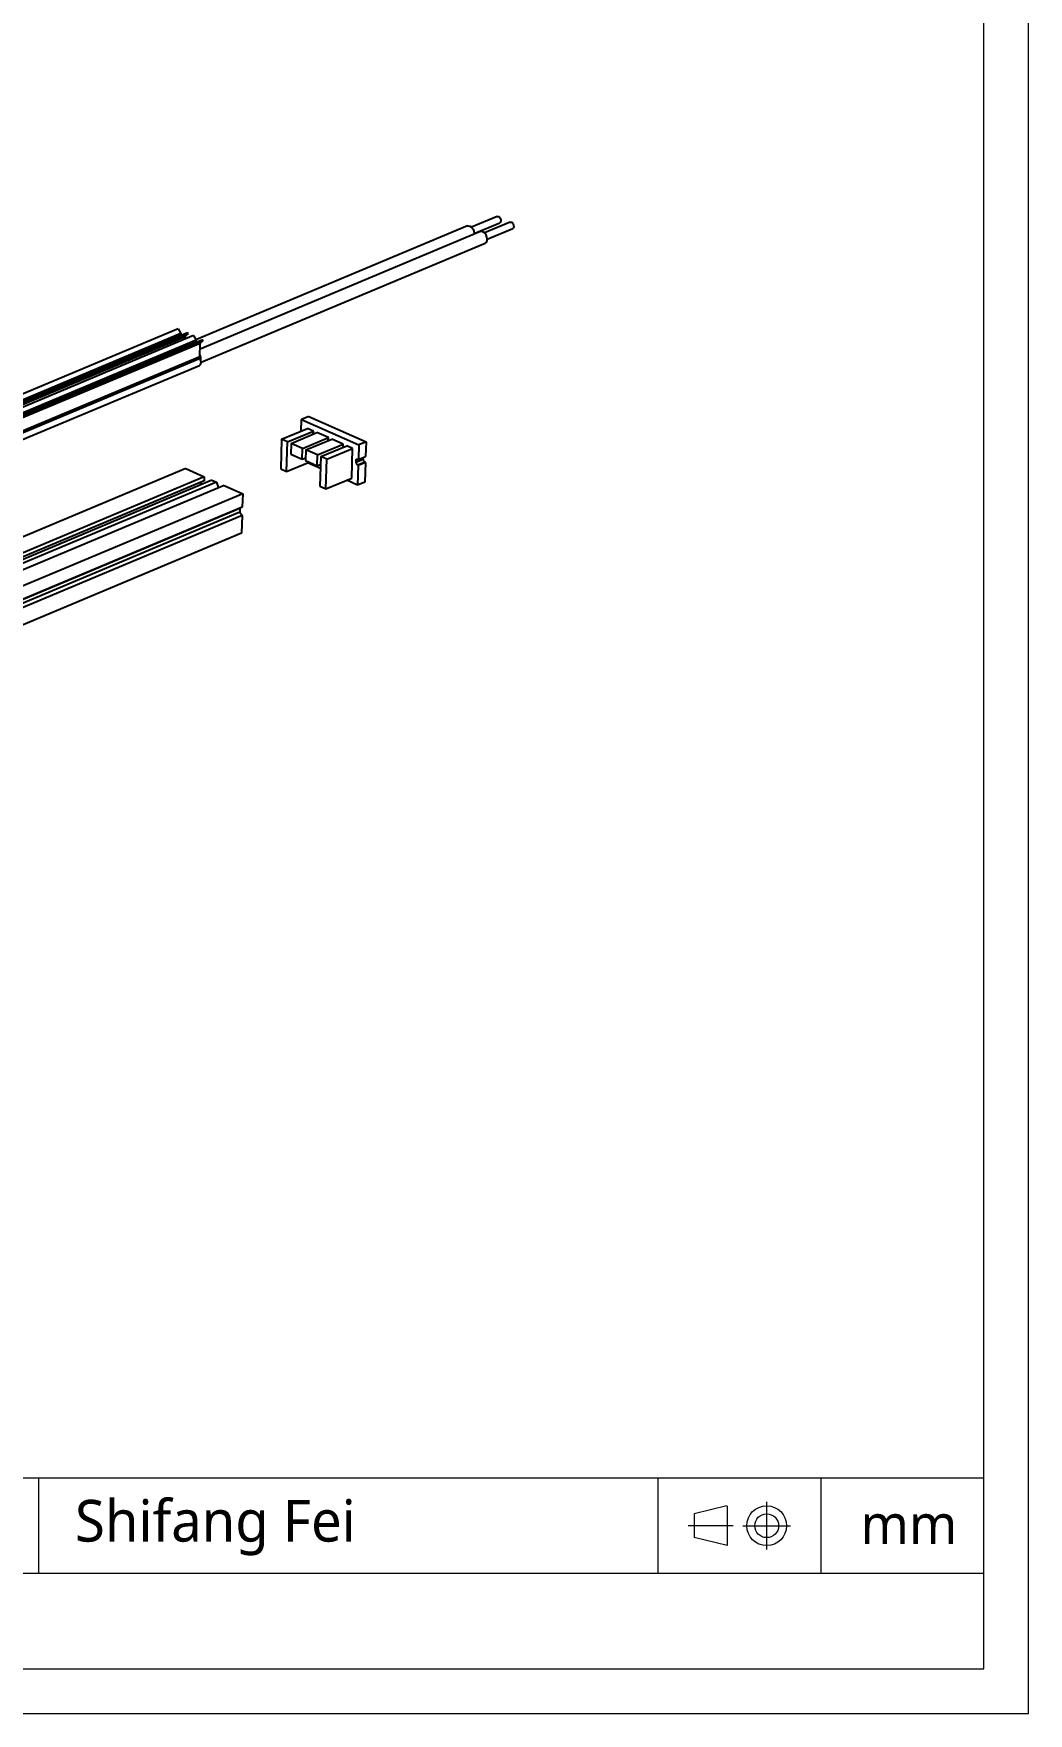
# Model space of a CAD drawing. Header units: millimetres. Extents: x 978 to 1917, y -47 to 489.
# Drawn here: x 1820.2 to 1916.8, y -46.7 to 116.2 of the extents above; entities that cross this region are included whole.
import ezdxf

# ---------------------------------------------------------------- set-up
doc = ezdxf.new("R2010")
doc.units = ezdxf.units.MM
doc.layers.get('Defpoints').update_dxf_attribs({"color": 6, "lineweight": 9})
doc.layers.add('SolidLine', color=7, linetype='Continuous', lineweight=30)
doc.styles.add('微软雅黑-Light', font='')
doc.styles.get('微软雅黑-Light').set_extended_font_data('Microsoft YaHei Light')

msp = doc.modelspace()

# ---------------------------------------------------------------- linework, layer by layer
at = {"layer": 'Defpoints'}
for p, q in [((1469.638, -23.873), (1912.394, -23.873)), ((1820.708, -23.873), (1820.708, -33.13)), ((1880.8, -23.873), (1880.8, -33.13)), ((1896.597, -23.873), (1896.597, -33.13)), ((1887.503, -26.573), (1884.323, -27.344)), ((1884.323, -27.344), (1884.323, -29.659)), ((1887.515, -26.569), (1887.515, -30.43)), ((1891.358, -30.816), (1891.358, -26.187)), ((1888.112, -28.501), (1883.726, -28.501)), ((1889.044, -28.501), (1893.672, -28.501)), ((1887.515, -30.43), (1884.323, -29.659)), ((1912.394, -33.13), (1539.06, -33.13))]:
    msp.add_line(p, q, dxfattribs=at)
for points in [[(1916.758, -46.706), (1916.758, 271.894), (1465.318, 271.894), (1465.318, -46.706)], [(1912.438, -42.386), (1912.438, 267.574), (1469.638, 267.574), (1469.638, -42.386)]]:
    msp.add_lwpolyline(points, close=True, dxfattribs=at)
for radius in [1.928, 1.157]:
    msp.add_circle((1891.358, -28.501), radius, dxfattribs=at)
at = {"layer": 'SolidLine', "color": 7, "linetype": 'Continuous', "lineweight": 25}
for p, q in [((1865.199, 98.481), (1862.726, 97.445)), ((1862.977, 96.845), (1865.45, 97.881)), ((1866.457, 97.926), (1863.984, 96.89)), ((1862.314, 97.57), (1835.962, 86.529)), ((1863.572, 97.015), (1836.368, 85.617)), ((1864.235, 96.291), (1866.708, 97.327)), ((1836.474, 84.361), (1864.036, 95.909)), ((1834.259, 87.584), (1736.998, 46.834)), ((1834.515, 87.132), (1737.254, 46.381)), ((1834.553, 86.986), (1737.292, 46.235)), ((1834.912, 86.827), (1737.651, 46.077)), ((1834.935, 86.882), (1737.674, 46.131)), ((1835.163, 87.185), (1737.902, 46.435)), ((1835.212, 87.099), (1737.951, 46.348)), ((1835.732, 86.934), (1738.471, 46.184)), ((1835.988, 86.482), (1738.727, 45.732)), ((1836.637, 86.535), (1739.376, 45.785)), ((1836.685, 86.449), (1739.425, 45.698)), ((1834.259, 87.584), (1834.515, 87.132)), ((1834.553, 86.986), (1834.551, 86.929)), ((1834.905, 86.588), (1834.912, 86.827)), ((1834.935, 86.882), (1835.212, 87.099)), ((1835.212, 87.099), (1835.163, 87.185)), ((1835.732, 86.934), (1835.988, 86.482)), ((1836.409, 86.232), (1836.685, 86.449)), ((1836.685, 86.449), (1836.637, 86.535)), ((1836.026, 86.336), (1738.765, 45.585)), ((1836.344, 84.87), (1739.084, 44.119)), ((1836.385, 86.177), (1739.125, 45.427)), ((1836.409, 86.232), (1739.148, 45.481)), ((1836.026, 86.336), (1836.024, 86.279)), ((1836.344, 84.87), (1836.385, 86.177)), ((1739.047, 43.293), (1836.307, 84.043)), ((1836.387, 84.695), (1739.127, 43.945)), ((1846.182, 77.675), (1846.217, 78.779)), ((1846.912, 79.07), (1846.217, 78.779)), ((1846.217, 78.779), (1851.787, 76.322)), ((1846.912, 79.07), (1852.482, 76.613)), ((1844.29, 76.883), (1844.2, 73.994)), ((1844.29, 76.883), (1846.791, 77.93)), ((1844.865, 76.629), (1844.29, 76.883)), ((1844.775, 73.74), (1844.865, 76.629)), ((1844.865, 76.629), (1847.366, 77.677)), ((1845.207, 76.478), (1847.708, 77.526)), ((1846.321, 75.987), (1848.822, 77.035)), ((1846.644, 75.844), (1849.145, 76.892)), ((1847.366, 77.677), (1846.791, 77.93)), ((1847.357, 77.379), (1847.366, 77.677)), ((1848.822, 77.035), (1847.708, 77.526)), ((1848.813, 76.753), (1848.822, 77.035)), ((1850.259, 76.401), (1849.145, 76.892)), ((1852.482, 76.613), (1851.787, 76.322)), ((1852.482, 76.613), (1852.438, 75.214)), ((1845.207, 76.478), (1845.174, 75.44)), ((1845.174, 75.44), (1846.288, 74.949)), ((1846.321, 75.987), (1845.207, 76.478)), ((1846.288, 74.949), (1846.321, 75.987)), ((1846.288, 74.949), (1846.62, 75.088)), ((1846.644, 75.844), (1846.612, 74.806)), ((1847.758, 75.353), (1846.644, 75.844)), ((1847.726, 74.315), (1847.758, 75.353)), ((1847.758, 75.353), (1850.259, 76.401)), ((1848.1, 75.202), (1848.009, 72.314)), ((1848.1, 75.202), (1850.601, 76.25)), ((1848.675, 74.949), (1848.1, 75.202)), ((1848.584, 72.06), (1848.675, 74.949)), ((1848.675, 74.949), (1851.176, 75.997)), ((1850.25, 76.103), (1850.259, 76.401)), ((1851.176, 75.997), (1850.601, 76.25)), ((1851.085, 73.108), (1851.176, 75.997)), ((1851.498, 74.665), (1852.193, 74.956)), ((1852.197, 75.091), (1851.502, 74.8)), ((1851.787, 76.322), (1851.743, 74.923)), ((1851.743, 74.923), (1852.438, 75.214)), ((1852.193, 74.956), (1852.197, 75.091)), ((1852.199, 75.114), (1852.197, 75.091)), ((1834.975, 74.031), (1732.156, 30.952)), ((1834.975, 74.031), (1836.772, 73.238)), ((1844.2, 73.994), (1844.775, 73.74)), ((1844.775, 73.74), (1846.956, 74.654)), ((1846.612, 74.806), (1847.726, 74.315)), ((1848.063, 74.029), (1846.797, 74.588)), ((1847.726, 74.315), (1848.076, 74.462)), ((1851.502, 74.8), (1851.498, 74.665)), ((1851.724, 74.336), (1851.665, 72.441)), ((1852.365, 74.651), (1851.671, 74.36)), ((1851.671, 74.36), (1851.724, 74.336)), ((1851.743, 74.923), (1851.689, 74.947)), ((1852.419, 74.627), (1851.724, 74.336)), ((1852.419, 74.627), (1852.36, 72.732)), ((1852.419, 74.627), (1852.365, 74.651)), ((1836.759, 72.832), (1733.94, 29.753)), ((1836.772, 73.238), (1733.953, 30.159)), ((1837.526, 72.905), (1734.708, 29.826)), ((1837.958, 72.715), (1735.139, 29.636)), ((1838.712, 72.382), (1735.894, 29.303)), ((1836.427, 72.693), (1836.419, 72.441)), ((1836.772, 73.238), (1836.759, 72.832)), ((1837.526, 72.905), (1837.958, 72.715)), ((1837.958, 72.715), (1838.149, 72.146)), ((1838.712, 72.382), (1840.509, 71.59)), ((1848.009, 72.314), (1848.584, 72.06)), ((1848.584, 72.06), (1851.085, 73.108)), ((1851.665, 72.441), (1850.606, 72.908)), ((1852.36, 72.732), (1851.665, 72.441)), ((1840.245, 70.149), (1737.427, 27.07)), ((1840.468, 70.281), (1737.649, 27.202)), ((1840.509, 71.59), (1737.691, 28.511)), ((1840.245, 70.149), (1840.234, 69.791)), ((1840.468, 70.281), (1840.245, 70.149)), ((1840.509, 71.59), (1840.468, 70.281)), ((1840.234, 69.791), (1737.415, 26.712)), ((1840.442, 69.469), (1737.624, 26.39)), ((1840.234, 69.791), (1840.442, 69.469)), ((1840.442, 69.469), (1840.389, 67.754)), ((1840.389, 67.754), (1737.57, 24.674))]:
    msp.add_line(p, q, dxfattribs=at)
at = {"layer": 'SolidLine', "color": 7, "linetype": 'Continuous', "lineweight": 25, "flags": 128}
for points in [[(1865.199, 98.481), (1865.244, 98.492), (1865.334, 98.474), (1865.423, 98.413), (1865.496, 98.316), (1865.544, 98.198), (1865.558, 98.078), (1865.537, 97.974), (1865.483, 97.901), (1865.45, 97.881)], [(1866.457, 97.926), (1866.502, 97.937), (1866.592, 97.92), (1866.68, 97.858), (1866.754, 97.761), (1866.802, 97.643), (1866.816, 97.523), (1866.795, 97.419), (1866.741, 97.346), (1866.708, 97.327)], [(1862.314, 97.57), (1862.397, 97.59), (1862.563, 97.558), (1862.727, 97.444), (1862.863, 97.265), (1862.951, 97.048), (1862.977, 96.827), (1862.972, 96.764)], [(1864.235, 96.272), (1864.209, 96.494), (1864.121, 96.711), (1863.984, 96.89), (1863.821, 97.004), (1863.654, 97.035), (1863.572, 97.015)], [(1836.307, 84.043), (1836.315, 84.047), (1836.42, 84.144), (1836.471, 84.304), (1836.459, 84.499), (1836.387, 84.695)], [(1851.502, 74.8), (1851.507, 74.843), (1851.519, 74.881), (1851.536, 74.912), (1851.56, 74.937), (1851.588, 74.953), (1851.62, 74.96), (1851.654, 74.958), (1851.689, 74.947)]]:
    msp.add_lwpolyline(points, dxfattribs=at)
at = {"layer": 'SolidLine', "color": 7, "linetype": 'Continuous', "lineweight": 25}
for centre, radius, start, end in [((1863.866, 96.238), 0.371, 297.26281, 5.20937), ((1834.267, 86.989), 0.285, 359.24452, 29.95609), ((1834.983, 86.83), 0.0707, 132.31818, 181.85143), ((1835.741, 86.34), 0.285, 359.24451, 29.95607), ((1836.699, 84.865), 0.355, 179.19629, 208.5384), ((1835.641, 84.653), 0.804, 353.88053, 28.31458), ((1836.456, 86.18), 0.0707, 132.31826, 181.85126), ((1852.528, 74.944), 0.335, 178.00396, 241.01783), ((1851.833, 74.653), 0.335, 178.00396, 241.01783)]:
    msp.add_arc(centre, radius, start, end, dxfattribs=at)

# ---------------------------------------------------------------- texts
at = {"layer": 'Defpoints', "style": '微软雅黑-Light'}
for s, insert, char_height, width, attachment_point in [('Shifang Fei', (1837.859, -28.7), 4.04959, 30.59969, 5), ('mm', (1900.463, -26.433), 3.8568, 8.92692, 1)]:
    msp.add_mtext(s, dxfattribs=dict(at, insert=insert, char_height=char_height, width=width, attachment_point=attachment_point))

doc.saveas('drawing.dxf')
